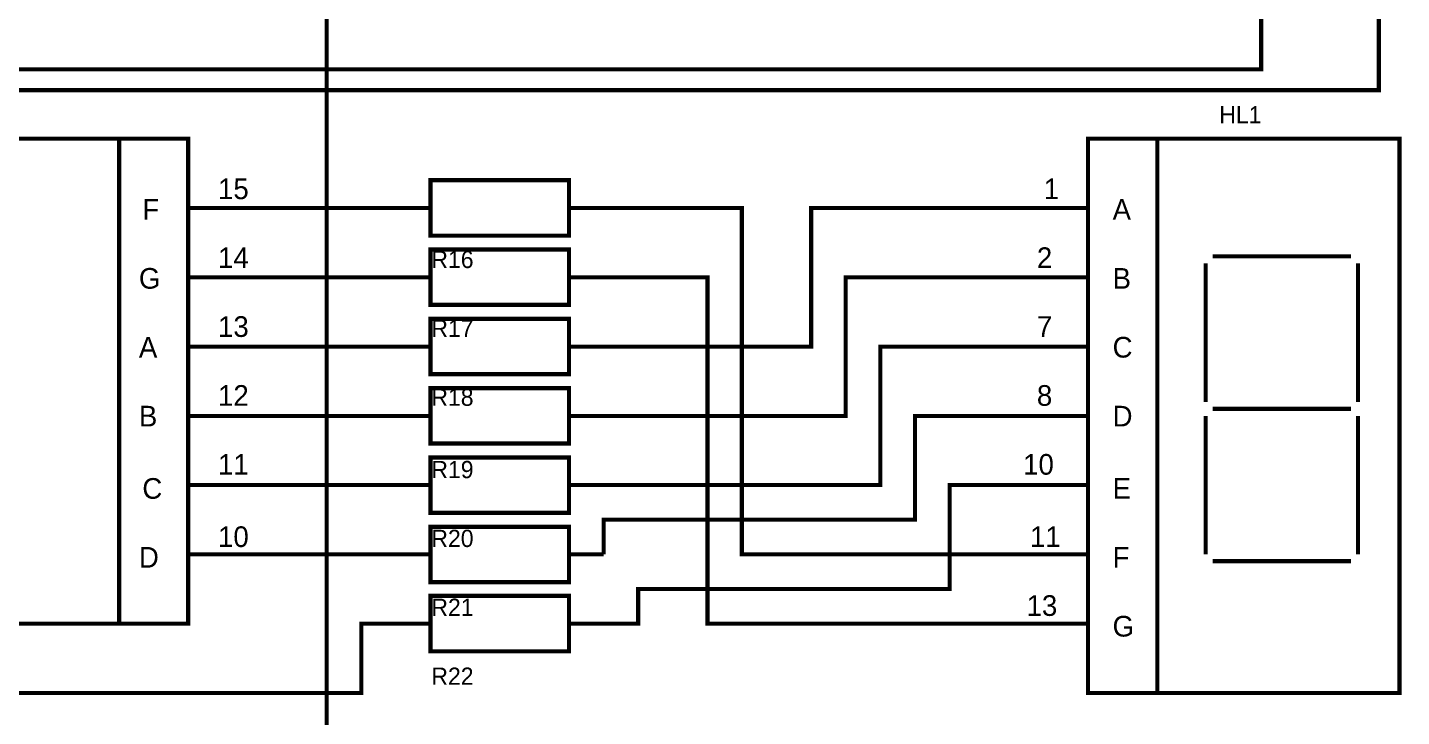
# Model space of a CAD drawing. Header units: millimetres. Extents: x 0 to 841, y 0 to 594.
# Drawn here: x 315.9 to 415.2, y 110.8 to 160.5 of the extents above; entities that cross this region are included whole.
import ezdxf

# ---------------------------------------------------------------- set-up
doc = ezdxf.new("R2010")
doc.units = ezdxf.units.MM
doc.layers.add('Sheet', color=255, linetype='Continuous')

msp = doc.modelspace()

# ---------------------------------------------------------------- linework, layer by layer
at = {"layer": 'Sheet', "const_width": 0.3}
for points in [[(240.064, 130), (260.064, 130), (260.064, 157.494), (405.019, 157.494), (405.019, 299.998), (392.518, 299.998)], [(332.534, 294.996), (337.534, 294.996), (337.534, 202.494), (337.534, 107.492), (302.549, 107.492), (215.079, 107.492), (215.079, 124.998), (217.579, 124.998)], [(240.064, 139.988), (256.058, 139.988), (256.058, 155.987), (413.512, 155.987), (413.512, 264.986)], [(322.549, 152.492), (322.549, 117.495)], [(397.518, 152.492), (397.518, 112.493)], [(327.533, 147.49), (330.033, 147.49)], [(342.534, 147.49), (330.033, 147.49)], [(345.034, 147.49), (342.534, 147.49)], [(355.034, 147.49), (357.534, 147.49)], [(357.534, 147.49), (367.518, 147.49), (367.518, 122.497), (390.018, 122.497)], [(357.534, 137.487), (372.518, 137.487), (372.518, 147.49), (390.018, 147.49)], [(392.518, 147.49), (390.018, 147.49)], [(401.509, 143.995), (411.509, 143.995)], [(401.012, 133.495), (401.012, 143.498)], [(412.006, 133.495), (412.006, 143.498)], [(327.533, 142.489), (330.033, 142.489)], [(342.534, 142.489), (330.033, 142.489)], [(345.034, 142.489), (342.534, 142.489)], [(355.034, 142.489), (357.534, 142.489)], [(357.534, 142.489), (365.034, 142.489), (365.034, 117.495), (390.018, 117.495)], [(357.534, 132.485), (375.018, 132.485), (375.018, 142.489), (390.018, 142.489)], [(392.518, 142.489), (390.018, 142.489)], [(327.533, 137.487), (330.033, 137.487)], [(342.534, 137.487), (330.033, 137.487)], [(345.034, 137.487), (342.534, 137.487)], [(355.034, 137.487), (357.534, 137.487)], [(357.534, 127.499), (377.518, 127.499), (377.518, 137.487), (390.018, 137.487)], [(392.518, 137.487), (390.018, 137.487)], [(401.509, 132.998), (411.509, 132.998)], [(327.533, 132.485), (330.033, 132.485)], [(342.534, 132.485), (330.033, 132.485)], [(345.034, 132.485), (342.534, 132.485)], [(355.034, 132.485), (357.534, 132.485)], [(357.534, 122.497), (357.534, 124.998), (380.018, 124.998), (380.018, 132.485), (390.018, 132.485)], [(392.518, 132.485), (390.018, 132.485)], [(401.012, 132.485), (401.012, 122.497)], [(412.006, 132.485), (412.006, 122.497)], [(327.533, 127.499), (330.033, 127.499)], [(342.534, 127.499), (330.033, 127.499)], [(345.034, 127.499), (342.534, 127.499)], [(355.034, 127.499), (357.534, 127.499)], [(357.534, 117.495), (360.034, 117.495), (360.034, 119.996), (382.518, 119.996), (382.518, 127.499), (390.018, 127.499)], [(392.518, 127.499), (390.018, 127.499)], [(307.549, 122.497), (307.549, 112.493), (340.034, 112.493), (340.034, 117.495), (342.534, 117.495)], [(327.533, 122.497), (330.033, 122.497)], [(342.534, 122.497), (330.033, 122.497)], [(345.034, 122.497), (342.534, 122.497)], [(355.034, 122.497), (357.534, 122.497)], [(392.518, 122.497), (390.018, 122.497)], [(401.509, 122), (411.509, 122)], [(345.034, 117.495), (342.534, 117.495)], [(355.034, 117.495), (357.534, 117.495)], [(392.518, 117.495), (390.018, 117.495)]]:
    msp.add_lwpolyline(points, dxfattribs=at)
for points in [[(310.049, 152.492), (327.533, 152.492), (327.533, 117.495), (310.049, 117.495), (310.049, 152.492)], [(392.518, 152.492), (415.003, 152.492), (415.003, 112.493), (392.518, 112.493), (392.518, 152.492)], [(345.034, 149.494), (355.034, 149.494), (355.034, 145.487), (345.034, 145.487), (345.034, 149.494)], [(345.034, 144.492), (355.034, 144.492), (355.034, 140.5), (345.034, 140.5), (345.034, 144.492)], [(345.034, 139.491), (355.034, 139.491), (355.034, 135.498), (345.034, 135.498), (345.034, 139.491)], [(345.034, 134.489), (355.034, 134.489), (355.034, 130.497), (345.034, 130.497), (345.034, 134.489)], [(345.034, 129.487), (355.034, 129.487), (355.034, 125.495), (345.034, 125.495), (345.034, 129.487)], [(345.034, 124.485), (355.034, 124.485), (355.034, 120.493), (345.034, 120.493), (345.034, 124.485)], [(345.034, 119.499), (355.034, 119.499), (355.034, 115.491), (345.034, 115.491), (345.034, 119.499)]]:
    msp.add_lwpolyline(points, close=True, dxfattribs=at)

# ---------------------------------------------------------------- texts
at = {"layer": 'Sheet'}
for s, height, p in [('HL1', 1.2427, (401.991, 153.595)), ('15', 1.4912, (329.692, 148.127)), ('1', 1.491, (389.32, 148.127)), ('F', 1.491, (324.226, 146.636)), ('A', 1.491, (394.289, 146.636)), ('14', 1.4912, (329.692, 143.156)), ('R16', 1.2427, (345.096, 143.156)), ('2', 1.491, (388.823, 143.156)), ('G', 1.491, (323.978, 141.665)), ('B', 1.491, (394.289, 141.665)), ('13', 1.4912, (329.692, 138.186)), ('R17', 1.2427, (345.096, 138.186)), ('7', 1.491, (388.823, 138.186)), ('A', 1.491, (323.978, 136.695)), ('C', 1.491, (394.289, 136.695)), ('12', 1.4912, (329.692, 133.215)), ('R18', 1.2427, (345.096, 133.215)), ('8', 1.491, (388.823, 133.215)), ('B', 1.491, (323.978, 131.724)), ('D', 1.491, (394.289, 131.724)), ('11', 1.4912, (329.692, 128.244)), ('R19', 1.2427, (345.096, 127.996)), ('10', 1.4912, (387.829, 128.244)), ('C', 1.491, (324.226, 126.505)), ('E', 1.491, (394.289, 126.505)), ('10', 1.4912, (329.692, 123.025)), ('R20', 1.2427, (345.096, 123.025)), ('11', 1.4912, (388.326, 123.025)), ('D', 1.491, (323.978, 121.534)), ('F', 1.491, (394.289, 121.534)), ('R21', 1.2427, (345.096, 118.054)), ('13', 1.4912, (388.077, 118.054)), ('G', 1.491, (394.289, 116.563)), ('R22', 1.2427, (345.096, 113.084))]:
    msp.add_text(s, height=height, dxfattribs=at).set_placement(p)

doc.saveas('drawing.dxf')
